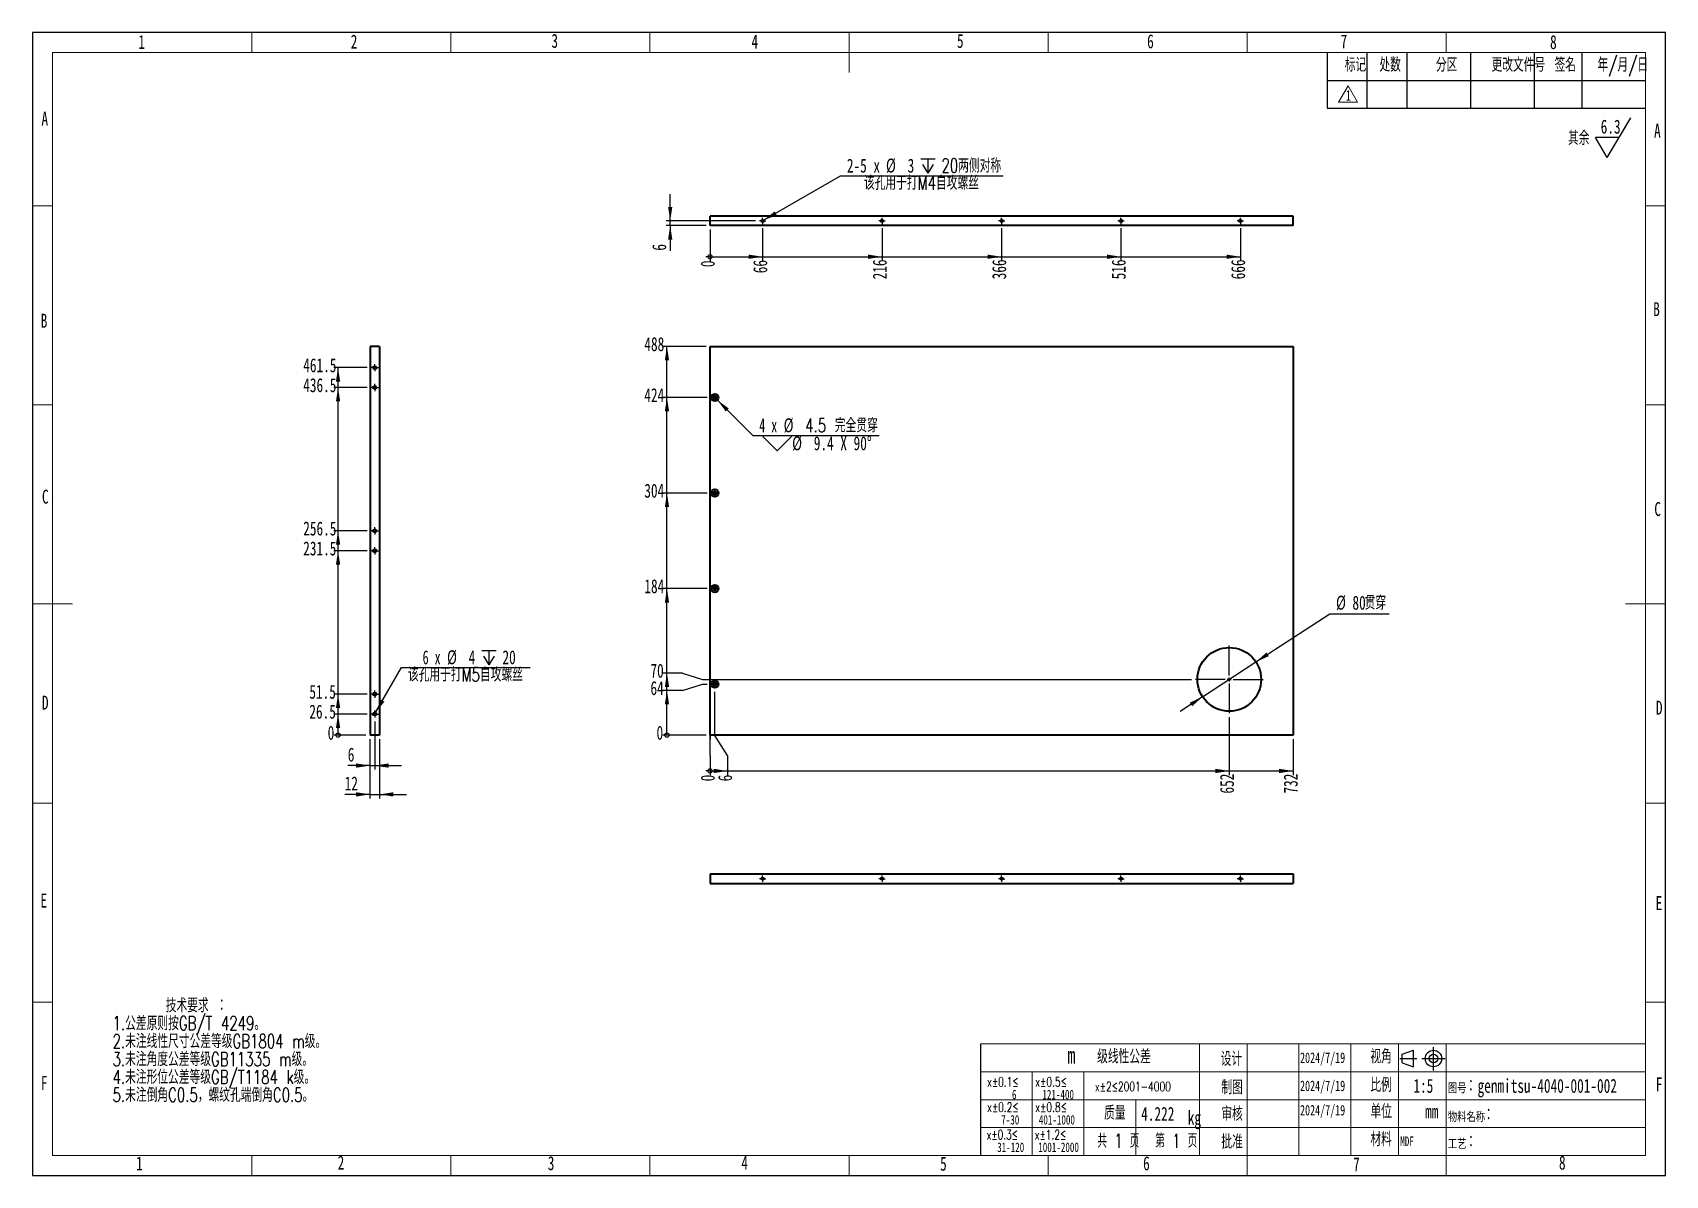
# Model space of a CAD drawing. Header units: millimetres. Extents: x 5 to 415, y 5 to 292.
import ezdxf

# ---------------------------------------------------------------- set-up
doc = ezdxf.new("R2010")
doc.units = ezdxf.units.MM
doc.layers.add('图框', color=7, linetype='Continuous')
doc.layers.add('细实线层', color=7, linetype='Continuous')
doc.styles.add('SLDTEXTSTYLE0', font='TXT', dxfattribs={"width": 0.7, "bigfont": 'bigfont'})
doc.styles.add('SLDTEXTSTYLE1', font='TXT', dxfattribs={"width": 0.7})
doc.styles.add('SLDTEXTSTYLE2', font='TXT', dxfattribs={"width": 0.62, "bigfont": 'bigfont'})
doc.styles.add('SLDTEXTSTYLE3', font='TXT', dxfattribs={"width": 0.633333})
doc.dimstyles.new('SLDDIMSTYLE0', dxfattribs={"dimtxt": 3.5, "dimasz": 0.358974, "dimexe": 0, "dimexo": 0.0625, "dimgap": 0.875, "dimtad": 0, "dimtih": 1, "dimtoh": 1, "dimdec": 0, "dimlfac": 5, "dimrnd": 1e-09, "dimdsep": 46, "dimtxsty": 'SLDTEXTSTYLE1', "dimblk1": 'ORIGIN', "dimblk2": 'ORIGIN', "dimsah": 1, "dimcen": 0.09, "dimadec": 0, "dimazin": 2, "dimtfac": 1, "dimtdec": 0, "dimtofl": 0, "dimtmove": 0, "dimatfit": 3, "dimldrblk": 'ORIGIN', "dimfxl": 0, "dimfrac": 2, "dimtolj": 1, "dimtzin": 12, "dimarcsym": 0})
doc.dimstyles.new('SLDDIMSTYLE1', dxfattribs={"dimtxt": 3.5, "dimasz": 3.5, "dimexe": 0, "dimexo": 0.0625, "dimgap": 0.875, "dimtad": 0, "dimtih": 1, "dimtoh": 1, "dimlfac": 5, "dimrnd": 1e-09, "dimzin": 12, "dimdsep": 46, "dimtxsty": 'SLDTEXTSTYLE1', "dimsah": 1, "dimcen": 0.09, "dimadec": 0, "dimazin": 3, "dimtfac": 1, "dimtofl": 0, "dimtmove": 0, "dimatfit": 3, "dimfxl": 0, "dimfrac": 2, "dimtolj": 1, "dimtzin": 12, "dimarcsym": 0})
doc.dimstyles.new('SLDDIMSTYLE2', dxfattribs={"dimtxt": 3.5, "dimasz": 3.5, "dimexe": 0, "dimexo": 0.0625, "dimgap": 0.875, "dimtad": 0, "dimtih": 1, "dimtoh": 1, "dimdec": 1, "dimlfac": 5, "dimrnd": 1e-09, "dimzin": 12, "dimdsep": 46, "dimtxsty": 'SLDTEXTSTYLE1', "dimblk1": 'NONE', "dimsah": 1, "dimcen": 0, "dimadec": 0, "dimazin": 3, "dimtfac": 1, "dimtmove": 0, "dimatfit": 3, "dimldrblk": 'NONE', "dimfxl": 0, "dimfrac": 2, "dimtolj": 1, "dimtzin": 12, "dimarcsym": 0})
doc.dimstyles.new('SLDDIMSTYLE3', dxfattribs={"dimtxt": 3.5, "dimasz": 3.5, "dimexe": 0, "dimexo": 0.0625, "dimgap": 0.875, "dimtad": 0, "dimtih": 1, "dimtoh": 1, "dimlfac": 5, "dimrnd": 1e-09, "dimzin": 12, "dimdsep": 46, "dimtxsty": 'SLDTEXTSTYLE1', "dimsah": 1, "dimcen": 0, "dimadec": 0, "dimazin": 3, "dimtfac": 1, "dimtmove": 0, "dimatfit": 3, "dimfxl": 0, "dimfrac": 2, "dimtolj": 1, "dimtzin": 12, "dimarcsym": 0})
doc.dimstyles.new('SLDDIMSTYLE4', dxfattribs={"dimtxt": 3.5, "dimasz": 3.5, "dimexe": 0, "dimexo": 0.0625, "dimgap": 0.875, "dimtad": 2, "dimlfac": 5, "dimrnd": 1e-09, "dimzin": 12, "dimdsep": 46, "dimtxsty": 'SLDTEXTSTYLE1', "dimsah": 1, "dimcen": 0.09, "dimadec": 0, "dimazin": 3, "dimtfac": 1, "dimtmove": 0, "dimatfit": 0, "dimfxl": 0, "dimfrac": 2, "dimtolj": 1, "dimtzin": 12, "dimarcsym": 0})
doc.dimstyles.new('SLDDIMSTYLE5', dxfattribs={"dimtxt": 3.5, "dimasz": 3.5, "dimexe": 0, "dimexo": 0.0625, "dimgap": 0.875, "dimtad": 0, "dimtih": 1, "dimtoh": 1, "dimdec": 6, "dimlfac": 5, "dimrnd": 1e-09, "dimzin": 12, "dimdsep": 46, "dimtxsty": 'SLDTEXTSTYLE1', "dimblk1": 'NONE', "dimsah": 1, "dimcen": 0, "dimadec": 0, "dimazin": 3, "dimtfac": 1, "dimtmove": 0, "dimatfit": 3, "dimldrblk": 'NONE', "dimfxl": 0, "dimfrac": 2, "dimtolj": 1, "dimtzin": 12, "dimarcsym": 0})

# ---------------------------------------------------------------- blocks, each defined once
blk = doc.blocks.new('块3')
at = {"color": 7, "linetype": 'Continuous', "lineweight": 18}
for p, q in [((212.27, 191.34), (209.89, 187.21)), ((214.65, 187.21), (212.27, 191.34)), ((209.89, 187.21), (214.65, 187.21))]:
    blk.add_line(p, q, dxfattribs=at)
blk = doc.blocks.new('SW_SFSYMBOL_0')
at = {"layer": '图框', "color": 0}
for p, q in [((1.65, -5), (7.55, 5)), ((1.65, -5), (-1.3, 0)), ((4.6, 0), (-1.3, 0))]:
    blk.add_line(p, q, dxfattribs=at)
at = {"layer": '图框', "color": 0, "insert": (0, 4.51), "char_height": 3.5, "attachment_point": 1, "style": 'SLDTEXTSTYLE1'}
blk.add_mtext('6.3', dxfattribs=at)
blk = doc.blocks.new('_Origin')
at = {"color": 0, "linetype": 'ByBlock', "lineweight": -2}
blk.add_line((0, 0), (-1, 0), dxfattribs=at)
blk.add_circle((0, 0), 0.5, dxfattribs=at)
blk = doc.blocks.new('_D')
at = {"layer": '图框'}
for p, q in [((175.1, 110.49), (175.1, 115.49)), ((175.1, 115.49), (175.1, 114.57)), ((175.1, 110.49), (175.1, 105.49))]:
    blk.add_line(p, q, dxfattribs=at)
at = {"layer": '图框', "xscale": 1.076923076923077, "yscale": 1.076923076923077}
blk.add_blockref('_Origin', (175.1, 106.57), dxfattribs=at)
at = {"layer": '图框', "insert": (172.76, 103.96), "char_height": 3.5, "attachment_point": 1, "rotation": 90, "style": 'SLDTEXTSTYLE1'}
blk.add_mtext('0', dxfattribs=at)
blk = doc.blocks.new('_D_1')
at = {"layer": '图框'}
for p, q in [((176.3, 115.49), (176.3, 126.42)), ((179.48, 110.49), (176.3, 115.49)), ((179.48, 110.49), (179.48, 105.49)), ((175.1, 106.57), (179.48, 106.57))]:
    blk.add_line(p, q, dxfattribs=at)
blk.add_solid([(179.48, 106.57), (175.98, 107.11), (175.98, 106.03)], dxfattribs=at)
at = {"layer": '图框', "insert": (177.13, 103.96), "char_height": 3.5, "attachment_point": 1, "rotation": 90, "style": 'SLDTEXTSTYLE1'}
blk.add_mtext('6', dxfattribs=at)
blk = doc.blocks.new('_D_2')
at = {"layer": '图框'}
for p, q in [((305.5, 120.07), (305.5, 105.49)), ((179.48, 106.57), (305.5, 106.57))]:
    blk.add_line(p, q, dxfattribs=at)
blk.add_solid([(305.5, 106.57), (302, 107.11), (302, 106.03)], dxfattribs=at)
at = {"layer": '图框', "insert": (303.16, 100.89), "char_height": 3.5, "attachment_point": 1, "rotation": 90, "style": 'SLDTEXTSTYLE1'}
blk.add_mtext('652', dxfattribs=at)
blk = doc.blocks.new('_D_3')
at = {"layer": '图框'}
for p, q in [((321.5, 114.57), (321.5, 105.49)), ((305.5, 106.57), (321.5, 106.57))]:
    blk.add_line(p, q, dxfattribs=at)
blk.add_solid([(321.5, 106.57), (318, 107.11), (318, 106.03)], dxfattribs=at)
at = {"layer": '图框', "insert": (319.16, 100.89), "char_height": 3.5, "attachment_point": 1, "rotation": 90, "style": 'SLDTEXTSTYLE1'}
blk.add_mtext('732', dxfattribs=at)
blk = doc.blocks.new('_D_4')
at = {"layer": '图框'}
blk.add_line((174.1, 115.57), (163.21, 115.57), dxfattribs=at)
at = {"layer": '图框', "xscale": 1.076923076923077, "yscale": 1.076923076923077}
blk.add_blockref('_Origin', (164.29, 115.57), dxfattribs=at)
at = {"layer": '图框', "insert": (161.67, 117.91), "char_height": 3.5, "attachment_point": 1, "style": 'SLDTEXTSTYLE1'}
blk.add_mtext('0', dxfattribs=at)
blk = doc.blocks.new('_D_5')
at = {"layer": '图框'}
for p, q in [((168.21, 126.78), (173.21, 128.37)), ((173.21, 128.37), (174.35, 128.37)), ((168.21, 126.78), (163.21, 126.78)), ((164.29, 115.57), (164.29, 126.78))]:
    blk.add_line(p, q, dxfattribs=at)
blk.add_solid([(164.29, 126.78), (163.75, 123.28), (164.82, 123.28)], dxfattribs=at)
at = {"layer": '图框', "insert": (160.14, 129.13), "char_height": 3.5, "attachment_point": 1, "style": 'SLDTEXTSTYLE1'}
blk.add_mtext('64', dxfattribs=at)
blk = doc.blocks.new('_D_6')
at = {"layer": '图框'}
for p, q in [((168.21, 131.16), (163.21, 131.16)), ((164.29, 126.78), (164.29, 131.16)), ((168.21, 131.16), (173.21, 129.57)), ((173.21, 129.57), (296, 129.57))]:
    blk.add_line(p, q, dxfattribs=at)
blk.add_solid([(164.29, 131.16), (163.75, 127.66), (164.82, 127.66)], dxfattribs=at)
at = {"layer": '图框', "insert": (160.14, 133.5), "char_height": 3.5, "attachment_point": 1, "style": 'SLDTEXTSTYLE1'}
blk.add_mtext('70', dxfattribs=at)
blk = doc.blocks.new('_D_7')
at = {"layer": '图框'}
for p, q in [((174.35, 152.37), (163.21, 152.37)), ((164.29, 131.16), (164.29, 152.37))]:
    blk.add_line(p, q, dxfattribs=at)
blk.add_solid([(164.29, 152.37), (163.75, 148.87), (164.82, 148.87)], dxfattribs=at)
at = {"layer": '图框', "insert": (158.61, 154.71), "char_height": 3.5, "attachment_point": 1, "style": 'SLDTEXTSTYLE1'}
blk.add_mtext('184', dxfattribs=at)
blk = doc.blocks.new('_D_8')
at = {"layer": '图框'}
for p, q in [((174.35, 176.37), (163.21, 176.37)), ((164.29, 152.37), (164.29, 176.37))]:
    blk.add_line(p, q, dxfattribs=at)
blk.add_solid([(164.29, 176.37), (163.75, 172.87), (164.82, 172.87)], dxfattribs=at)
at = {"layer": '图框', "insert": (158.6, 178.71), "char_height": 3.5, "attachment_point": 1, "style": 'SLDTEXTSTYLE1'}
blk.add_mtext('304', dxfattribs=at)
blk = doc.blocks.new('_D_9')
at = {"layer": '图框'}
for p, q in [((174.35, 200.37), (163.21, 200.37)), ((164.29, 176.37), (164.29, 200.37))]:
    blk.add_line(p, q, dxfattribs=at)
blk.add_solid([(164.29, 200.37), (163.75, 196.87), (164.82, 196.87)], dxfattribs=at)
at = {"layer": '图框', "insert": (158.6, 202.71), "char_height": 3.5, "attachment_point": 1, "style": 'SLDTEXTSTYLE1'}
blk.add_mtext('424', dxfattribs=at)
blk = doc.blocks.new('_D_10')
at = {"layer": '图框'}
for p, q in [((174.1, 213.17), (163.21, 213.17)), ((164.29, 200.37), (164.29, 213.17))]:
    blk.add_line(p, q, dxfattribs=at)
blk.add_solid([(164.29, 213.17), (163.75, 209.67), (164.82, 209.67)], dxfattribs=at)
at = {"layer": '图框', "insert": (158.61, 215.51), "char_height": 3.5, "attachment_point": 1, "style": 'SLDTEXTSTYLE1'}
blk.add_mtext('488', dxfattribs=at)
blk = doc.blocks.new('SW_SYMBOL_HOLE_SINK')
at = {"layer": '图框', "color": 0}
for p, q in [((0, 875), (800, 75)), ((800, 75), (1600, 875))]:
    blk.add_line(p, q, dxfattribs=at)
blk = doc.blocks.new('_D_11')
at = {"layer": '图框'}
for p, q in [((175.64, 201.03), (176.97, 199.7)), ((176.97, 199.7), (185.87, 190.8)), ((185.87, 190.8), (217.61, 190.8))]:
    blk.add_line(p, q, dxfattribs=at)
blk.add_solid([(176.97, 199.7), (179.06, 196.85), (179.82, 197.61)], dxfattribs=at)
at = {"layer": '图框', "xscale": 0.004511737089201878, "yscale": 0.004511737089201878, "zscale": 0.004511737089201878}
blk.add_blockref('SW_SYMBOL_HOLE_SINK', (188.37, 186.62), dxfattribs=at)
at = {"layer": '图框', "char_height": 3.5, "attachment_point": 1}
for s, insert, style in [('4 x', (187.46, 195.12), 'SLDTEXTSTYLE3'), ('%%c', (193.59, 195.14), 'SLDTEXTSTYLE1'), ('4.5 完全贯穿', (199.01, 195.12), 'SLDTEXTSTYLE0'), ('%%c', (195.73, 190.62), 'SLDTEXTSTYLE1'), ('9.4 X 90°', (201.16, 190.61), 'SLDTEXTSTYLE1')]:
    blk.add_mtext(s, dxfattribs=dict(at, insert=insert, style=style))
blk = doc.blocks.new('_None')
blk = doc.blocks.new('_D_12')
at = {"layer": '图框'}
for p, q in [((312.2, 133.95), (330.72, 146.06)), ((330.72, 146.06), (345.61, 146.06)), ((298.81, 125.19), (312.2, 133.95)), ((298.81, 125.19), (293.17, 121.51))]:
    blk.add_line(p, q, dxfattribs=at)
for points in [[(312.2, 133.95), (315.42, 135.41), (314.83, 136.31)], [(298.81, 125.19), (295.58, 123.72), (296.17, 122.82)]]:
    blk.add_solid(points, dxfattribs=at)
at = {"layer": '图框', "char_height": 3.5, "attachment_point": 1}
for s, insert, style in [('%%c', (332.31, 150.59), 'SLDTEXTSTYLE1'), ('80', (336.43, 150.57), 'SLDTEXTSTYLE1'), ('贯穿', (339.49, 150.57), 'SLDTEXTSTYLE0')]:
    blk.add_mtext(s, dxfattribs=dict(at, insert=insert, style=style))
blk = doc.blocks.new('SW_CENTERMARKSYMBOL_0')
at = {"layer": '图框', "color": 0}
for p, q in [((-0.5, 0), (-0.95, 0)), ((0, 0), (-0.5, 0)), ((0, 0.5), (0, 0.95)), ((0, 0), (0, 0.5)), ((0, 0), (0, -0.5)), ((0, 0), (0.5, 0)), ((0.5, 0), (0.95, 0)), ((0, -0.5), (0, -0.95))]:
    blk.add_line(p, q, dxfattribs=at)
blk = doc.blocks.new('SW_CENTERMARKSYMBOL_1')
at = {"layer": '图框', "color": 0}
for p, q in [((-0.5, 0), (-0.95, 0)), ((0, 0), (-0.5, 0)), ((0, 0.5), (0, 0.95)), ((0, 0), (0, 0.5)), ((0, 0), (0, -0.5)), ((0, 0), (0.5, 0)), ((0.5, 0), (0.95, 0)), ((0, -0.5), (0, -0.95))]:
    blk.add_line(p, q, dxfattribs=at)
blk = doc.blocks.new('SW_CENTERMARKSYMBOL_2')
at = {"layer": '图框', "color": 0}
for p, q in [((-0.5, 0), (-0.95, 0)), ((0, 0), (-0.5, 0)), ((0, 0.5), (0, 0.95)), ((0, 0), (0, 0.5)), ((0, 0), (0, -0.5)), ((0, 0), (0.5, 0)), ((0.5, 0), (0.95, 0)), ((0, -0.5), (0, -0.95))]:
    blk.add_line(p, q, dxfattribs=at)
blk = doc.blocks.new('SW_CENTERMARKSYMBOL_3')
at = {"layer": '图框', "color": 0}
for p, q in [((-0.5, 0), (-0.95, 0)), ((0, 0), (-0.5, 0)), ((0, 0.5), (0, 0.95)), ((0, 0), (0, 0.5)), ((0, 0), (0, -0.5)), ((0, 0), (0.5, 0)), ((0.5, 0), (0.95, 0)), ((0, -0.5), (0, -0.95))]:
    blk.add_line(p, q, dxfattribs=at)
blk = doc.blocks.new('SW_CENTERMARKSYMBOL_4')
at = {"layer": '图框', "color": 0}
for p, q in [((0, 1), (0, 8.5)), ((-1, 0), (-8.5, 0)), ((0, 0), (-0.5, 0)), ((0, 0), (0, 0.5)), ((0, 0), (0, -0.5)), ((0, 0), (0.5, 0)), ((1, 0), (8.5, 0)), ((0, -1), (0, -8.5))]:
    blk.add_line(p, q, dxfattribs=at)
blk = doc.blocks.new('_D_13')
at = {"layer": '图框'}
blk.add_line((88.71, 115.57), (80.62, 115.57), dxfattribs=at)
at = {"layer": '图框', "xscale": 1.076923076923077, "yscale": 1.076923076923077}
blk.add_blockref('_Origin', (81.69, 115.57), dxfattribs=at)
at = {"layer": '图框', "insert": (79.08, 117.91), "char_height": 3.5, "attachment_point": 1, "style": 'SLDTEXTSTYLE1'}
blk.add_mtext('0', dxfattribs=at)
blk = doc.blocks.new('_D_14')
at = {"layer": '图框'}
for p, q in [((89.01, 120.87), (80.62, 120.87)), ((81.69, 115.57), (81.69, 120.87))]:
    blk.add_line(p, q, dxfattribs=at)
blk.add_solid([(81.69, 120.87), (81.16, 117.37), (82.23, 117.37)], dxfattribs=at)
at = {"layer": '图框', "insert": (74.48, 123.21), "char_height": 3.5, "attachment_point": 1, "style": 'SLDTEXTSTYLE1'}
blk.add_mtext('26.5', dxfattribs=at)
blk = doc.blocks.new('_D_15')
at = {"layer": '图框'}
for p, q in [((89.01, 125.87), (80.62, 125.87)), ((81.69, 120.87), (81.69, 125.87))]:
    blk.add_line(p, q, dxfattribs=at)
blk.add_solid([(81.69, 125.87), (81.16, 122.37), (82.23, 122.37)], dxfattribs=at)
at = {"layer": '图框', "insert": (74.48, 128.21), "char_height": 3.5, "attachment_point": 1, "style": 'SLDTEXTSTYLE1'}
blk.add_mtext('51.5', dxfattribs=at)
blk = doc.blocks.new('_D_16')
at = {"layer": '图框'}
for p, q in [((89.01, 161.87), (80.62, 161.87)), ((81.69, 125.87), (81.69, 161.87))]:
    blk.add_line(p, q, dxfattribs=at)
blk.add_solid([(81.69, 161.87), (81.16, 158.37), (82.23, 158.37)], dxfattribs=at)
at = {"layer": '图框', "insert": (72.94, 164.21), "char_height": 3.5, "attachment_point": 1, "style": 'SLDTEXTSTYLE1'}
blk.add_mtext('231.5', dxfattribs=at)
blk = doc.blocks.new('_D_17')
at = {"layer": '图框'}
for p, q in [((89.01, 166.87), (80.62, 166.87)), ((81.69, 161.87), (81.69, 166.87))]:
    blk.add_line(p, q, dxfattribs=at)
blk.add_solid([(81.69, 166.87), (81.16, 163.37), (82.23, 163.37)], dxfattribs=at)
at = {"layer": '图框', "insert": (72.95, 169.21), "char_height": 3.5, "attachment_point": 1, "style": 'SLDTEXTSTYLE1'}
blk.add_mtext('256.5', dxfattribs=at)
blk = doc.blocks.new('_D_18')
at = {"layer": '图框'}
for p, q in [((89.01, 202.87), (80.62, 202.87)), ((81.69, 166.87), (81.69, 202.87))]:
    blk.add_line(p, q, dxfattribs=at)
blk.add_solid([(81.69, 202.87), (81.16, 199.37), (82.23, 199.37)], dxfattribs=at)
at = {"layer": '图框', "insert": (72.95, 205.21), "char_height": 3.5, "attachment_point": 1, "style": 'SLDTEXTSTYLE1'}
blk.add_mtext('436.5', dxfattribs=at)
blk = doc.blocks.new('_D_19')
at = {"layer": '图框'}
for p, q in [((89.01, 207.87), (80.62, 207.87)), ((81.69, 202.87), (81.69, 207.87))]:
    blk.add_line(p, q, dxfattribs=at)
blk.add_solid([(81.69, 207.87), (81.16, 204.37), (82.23, 204.37)], dxfattribs=at)
at = {"layer": '图框', "insert": (72.95, 210.21), "char_height": 3.5, "attachment_point": 1, "style": 'SLDTEXTSTYLE1'}
blk.add_mtext('461.5', dxfattribs=at)
blk = doc.blocks.new('_D_20')
at = {"layer": '图框'}
for p, q in [((90.91, 118.97), (90.91, 106.92)), ((89.71, 114.57), (89.71, 106.92)), ((89.71, 107.92), (84.13, 107.92)), ((89.71, 107.92), (90.91, 107.92)), ((90.91, 107.92), (97.65, 107.92))]:
    blk.add_line(p, q, dxfattribs=at)
for points in [[(89.71, 107.92), (86.21, 108.46), (86.21, 107.38)], [(90.91, 107.92), (94.41, 107.38), (94.41, 108.46)]]:
    blk.add_solid(points, dxfattribs=at)
at = {"layer": '图框', "insert": (84.13, 112.43), "char_height": 3.5, "attachment_point": 1, "style": 'SLDTEXTSTYLE1'}
blk.add_mtext('6', dxfattribs=at)
blk = doc.blocks.new('_D_21')
at = {"layer": '图框'}
for p, q in [((89.71, 114.57), (89.71, 99.68)), ((92.11, 114.57), (92.11, 99.68)), ((89.71, 100.68), (83.36, 100.68)), ((89.71, 100.68), (92.11, 100.68)), ((92.11, 100.68), (98.85, 100.68))]:
    blk.add_line(p, q, dxfattribs=at)
for points in [[(89.71, 100.68), (86.21, 101.22), (86.21, 100.14)], [(92.11, 100.68), (95.61, 100.14), (95.61, 101.22)]]:
    blk.add_solid(points, dxfattribs=at)
at = {"layer": '图框', "insert": (83.36, 105.19), "char_height": 3.5, "attachment_point": 1, "style": 'SLDTEXTSTYLE1'}
blk.add_mtext('12', dxfattribs=at)
blk = doc.blocks.new('SW_SYMBOL_HOLE_DEPTH')
at = {"layer": '图框', "color": 0}
for p, q in [((0, 875), (800, 875)), ((100, 555), (400, 75)), ((400, 875), (400, 75)), ((700, 555), (400, 75))]:
    blk.add_line(p, q, dxfattribs=at)
blk = doc.blocks.new('_D_22')
at = {"layer": '图框'}
for p, q in [((91.12, 121.21), (97.65, 132.53)), ((97.65, 132.53), (129.96, 132.53)), ((90.71, 120.52), (91.12, 121.21))]:
    blk.add_line(p, q, dxfattribs=at)
blk.add_solid([(91.12, 121.21), (93.33, 123.98), (92.4, 124.51)], dxfattribs=at)
at = {"layer": '图框', "xscale": 0.004511737089201878, "yscale": 0.004511737089201878, "zscale": 0.004511737089201878}
blk.add_blockref('SW_SYMBOL_HOLE_DEPTH', (117.77, 132.87), dxfattribs=at)
at = {"layer": '图框', "char_height": 3.5, "attachment_point": 1}
for s, insert, style in [('6 x', (102.93, 136.86), 'SLDTEXTSTYLE3'), ('%%c', (109.06, 136.87), 'SLDTEXTSTYLE1'), ('4', (114.49, 136.86), 'SLDTEXTSTYLE1'), ('20', (122.98, 136.86), 'SLDTEXTSTYLE1'), ('该孔用于打M5自攻螺丝', (99.24, 132.53), 'SLDTEXTSTYLE0')]:
    blk.add_mtext(s, dxfattribs=dict(at, insert=insert, style=style))
blk = doc.blocks.new('SW_CENTERMARKSYMBOL_5')
at = {"layer": '图框', "color": 0}
for p, q in [((-0.5, 0), (-0.9, 0)), ((0, 0), (-0.5, 0)), ((0, 0.5), (0, 0.9)), ((0, 0), (0, 0.5)), ((0, 0), (0, -0.5)), ((0, 0), (0.5, 0)), ((0.5, 0), (0.9, 0)), ((0, -0.5), (0, -0.9))]:
    blk.add_line(p, q, dxfattribs=at)
blk = doc.blocks.new('SW_CENTERMARKSYMBOL_6')
at = {"layer": '图框', "color": 0}
for p, q in [((-0.5, 0), (-0.9, 0)), ((0, 0), (-0.5, 0)), ((0, 0.5), (0, 0.9)), ((0, 0), (0, 0.5)), ((0, 0), (0, -0.5)), ((0, 0), (0.5, 0)), ((0.5, 0), (0.9, 0)), ((0, -0.5), (0, -0.9))]:
    blk.add_line(p, q, dxfattribs=at)
blk = doc.blocks.new('SW_CENTERMARKSYMBOL_7')
at = {"layer": '图框', "color": 0}
for p, q in [((-0.5, 0), (-0.9, 0)), ((0, 0), (-0.5, 0)), ((0, 0.5), (0, 0.9)), ((0, 0), (0, 0.5)), ((0, 0), (0, -0.5)), ((0, 0), (0.5, 0)), ((0.5, 0), (0.9, 0)), ((0, -0.5), (0, -0.9))]:
    blk.add_line(p, q, dxfattribs=at)
blk = doc.blocks.new('SW_CENTERMARKSYMBOL_8')
at = {"layer": '图框', "color": 0}
for p, q in [((-0.5, 0), (-0.9, 0)), ((0, 0), (-0.5, 0)), ((0, 0.5), (0, 0.9)), ((0, 0), (0, 0.5)), ((0, 0), (0, -0.5)), ((0, 0), (0.5, 0)), ((0.5, 0), (0.9, 0)), ((0, -0.5), (0, -0.9))]:
    blk.add_line(p, q, dxfattribs=at)
blk = doc.blocks.new('SW_CENTERMARKSYMBOL_9')
at = {"layer": '图框', "color": 0}
for p, q in [((-0.5, 0), (-0.9, 0)), ((0, 0), (-0.5, 0)), ((0, 0.5), (0, 0.9)), ((0, 0), (0, 0.5)), ((0, 0), (0, -0.5)), ((0, 0), (0.5, 0)), ((0.5, 0), (0.9, 0)), ((0, -0.5), (0, -0.9))]:
    blk.add_line(p, q, dxfattribs=at)
blk = doc.blocks.new('SW_CENTERMARKSYMBOL_10')
at = {"layer": '图框', "color": 0}
for p, q in [((-0.5, 0), (-0.9, 0)), ((0, 0), (-0.5, 0)), ((0, 0.5), (0, 0.9)), ((0, 0), (0, 0.5)), ((0, 0), (0, -0.5)), ((0, 0), (0.5, 0)), ((0.5, 0), (0.9, 0)), ((0, -0.5), (0, -0.9))]:
    blk.add_line(p, q, dxfattribs=at)
blk = doc.blocks.new('_D_23')
at = {"layer": '图框'}
blk.add_line((175.1, 242.53), (175.1, 234.64), dxfattribs=at)
at = {"layer": '图框', "xscale": 1.076923076923077, "yscale": 1.076923076923077}
blk.add_blockref('_Origin', (175.1, 235.71), dxfattribs=at)
at = {"layer": '图框', "insert": (172.76, 233.1), "char_height": 3.5, "attachment_point": 1, "rotation": 90, "style": 'SLDTEXTSTYLE1'}
blk.add_mtext('0', dxfattribs=at)
blk = doc.blocks.new('_D_24')
at = {"layer": '图框'}
for p, q in [((188.3, 242.93), (188.3, 234.64)), ((175.1, 235.71), (188.3, 235.71))]:
    blk.add_line(p, q, dxfattribs=at)
blk.add_solid([(188.3, 235.71), (184.8, 236.25), (184.8, 235.18)], dxfattribs=at)
at = {"layer": '图框', "insert": (185.96, 231.57), "char_height": 3.5, "attachment_point": 1, "rotation": 90, "style": 'SLDTEXTSTYLE1'}
blk.add_mtext('66', dxfattribs=at)
blk = doc.blocks.new('_D_25')
at = {"layer": '图框'}
for p, q in [((218.3, 242.93), (218.3, 234.64)), ((188.3, 235.71), (218.3, 235.71))]:
    blk.add_line(p, q, dxfattribs=at)
blk.add_solid([(218.3, 235.71), (214.8, 236.25), (214.8, 235.18)], dxfattribs=at)
at = {"layer": '图框', "insert": (215.96, 230.03), "char_height": 3.5, "attachment_point": 1, "rotation": 90, "style": 'SLDTEXTSTYLE1'}
blk.add_mtext('216', dxfattribs=at)
blk = doc.blocks.new('_D_26')
at = {"layer": '图框'}
for p, q in [((248.3, 242.93), (248.3, 234.64)), ((218.3, 235.71), (248.3, 235.71))]:
    blk.add_line(p, q, dxfattribs=at)
blk.add_solid([(248.3, 235.71), (244.8, 236.25), (244.8, 235.18)], dxfattribs=at)
at = {"layer": '图框', "insert": (245.96, 230.04), "char_height": 3.5, "attachment_point": 1, "rotation": 90, "style": 'SLDTEXTSTYLE1'}
blk.add_mtext('366', dxfattribs=at)
blk = doc.blocks.new('_D_27')
at = {"layer": '图框'}
for p, q in [((278.3, 242.93), (278.3, 234.64)), ((248.3, 235.71), (278.3, 235.71))]:
    blk.add_line(p, q, dxfattribs=at)
blk.add_solid([(278.3, 235.71), (274.8, 236.25), (274.8, 235.18)], dxfattribs=at)
at = {"layer": '图框', "insert": (275.96, 230.03), "char_height": 3.5, "attachment_point": 1, "rotation": 90, "style": 'SLDTEXTSTYLE1'}
blk.add_mtext('516', dxfattribs=at)
blk = doc.blocks.new('_D_28')
at = {"layer": '图框'}
for p, q in [((308.3, 242.93), (308.3, 234.64)), ((278.3, 235.71), (308.3, 235.71))]:
    blk.add_line(p, q, dxfattribs=at)
blk.add_solid([(308.3, 235.71), (304.8, 236.25), (304.8, 235.18)], dxfattribs=at)
at = {"layer": '图框', "insert": (305.96, 230.04), "char_height": 3.5, "attachment_point": 1, "rotation": 90, "style": 'SLDTEXTSTYLE1'}
blk.add_mtext('666', dxfattribs=at)
blk = doc.blocks.new('_D_29')
at = {"layer": '图框'}
for p, q in [((188.56, 244.88), (207.88, 256.02)), ((207.88, 256.02), (248.75, 256.02)), ((188.04, 244.58), (188.56, 244.88))]:
    blk.add_line(p, q, dxfattribs=at)
blk.add_solid([(188.56, 244.88), (191.86, 246.16), (191.33, 247.09)], dxfattribs=at)
at = {"layer": '图框', "xscale": 0.004511737089201878, "yscale": 0.004511737089201878, "zscale": 0.004511737089201878}
blk.add_blockref('SW_SYMBOL_HOLE_DEPTH', (228.01, 256.36), dxfattribs=at)
at = {"layer": '图框', "char_height": 3.5, "attachment_point": 1}
for s, insert, style in [('2-5 x', (209.47, 260.35), 'SLDTEXTSTYLE1'), ('%%c', (219.29, 260.37), 'SLDTEXTSTYLE1'), ('3', (224.72, 260.35), 'SLDTEXTSTYLE1'), ('20两侧对称', (233.22, 260.35), 'SLDTEXTSTYLE0'), ('该孔用于打M4自攻螺丝', (213.75, 256.02), 'SLDTEXTSTYLE0')]:
    blk.add_mtext(s, dxfattribs=dict(at, insert=insert, style=style))
blk = doc.blocks.new('_D_30')
at = {"layer": '图框'}
for p, q in [((165.1, 244.73), (165.1, 251.46)), ((186.5, 244.73), (164.1, 244.73)), ((174.1, 243.53), (164.1, 243.53)), ((165.1, 243.53), (165.1, 244.73)), ((165.1, 243.53), (165.1, 237.24))]:
    blk.add_line(p, q, dxfattribs=at)
for points in [[(165.1, 244.73), (165.64, 248.23), (164.57, 248.23)], [(165.1, 243.53), (164.57, 240.03), (165.64, 240.03)]]:
    blk.add_solid(points, dxfattribs=at)
at = {"layer": '图框', "insert": (160.59, 237.24), "char_height": 3.5, "attachment_point": 1, "rotation": 90, "style": 'SLDTEXTSTYLE1'}
blk.add_mtext('6', dxfattribs=at)
blk = doc.blocks.new('SW_CENTERMARKSYMBOL_11')
at = {"layer": '图框', "color": 0}
for p, q in [((-0.5, 0), (-0.8, 0)), ((0, 0), (-0.5, 0)), ((0, 0.5), (0, 0.8)), ((0, 0), (0, 0.5)), ((0, 0), (0, -0.5)), ((0, 0), (0.5, 0)), ((0.5, 0), (0.8, 0)), ((0, -0.5), (0, -0.8))]:
    blk.add_line(p, q, dxfattribs=at)
blk = doc.blocks.new('SW_CENTERMARKSYMBOL_12')
at = {"layer": '图框', "color": 0}
for p, q in [((-0.5, 0), (-0.8, 0)), ((0, 0), (-0.5, 0)), ((0, 0.5), (0, 0.8)), ((0, 0), (0, 0.5)), ((0, 0), (0, -0.5)), ((0, 0), (0.5, 0)), ((0.5, 0), (0.8, 0)), ((0, -0.5), (0, -0.8))]:
    blk.add_line(p, q, dxfattribs=at)
blk = doc.blocks.new('SW_CENTERMARKSYMBOL_13')
at = {"layer": '图框', "color": 0}
for p, q in [((-0.5, 0), (-0.8, 0)), ((0, 0), (-0.5, 0)), ((0, 0.5), (0, 0.8)), ((0, 0), (0, 0.5)), ((0, 0), (0, -0.5)), ((0, 0), (0.5, 0)), ((0.5, 0), (0.8, 0)), ((0, -0.5), (0, -0.8))]:
    blk.add_line(p, q, dxfattribs=at)
blk = doc.blocks.new('SW_CENTERMARKSYMBOL_14')
at = {"layer": '图框', "color": 0}
for p, q in [((-0.5, 0), (-0.8, 0)), ((0, 0), (-0.5, 0)), ((0, 0.5), (0, 0.8)), ((0, 0), (0, 0.5)), ((0, 0), (0, -0.5)), ((0, 0), (0.5, 0)), ((0.5, 0), (0.8, 0)), ((0, -0.5), (0, -0.8))]:
    blk.add_line(p, q, dxfattribs=at)
blk = doc.blocks.new('SW_CENTERMARKSYMBOL_15')
at = {"layer": '图框', "color": 0}
for p, q in [((-0.5, 0), (-0.8, 0)), ((0, 0), (-0.5, 0)), ((0, 0.5), (0, 0.8)), ((0, 0), (0, 0.5)), ((0, 0), (0, -0.5)), ((0, 0), (0.5, 0)), ((0.5, 0), (0.8, 0)), ((0, -0.5), (0, -0.8))]:
    blk.add_line(p, q, dxfattribs=at)
blk = doc.blocks.new('SW_CENTERMARKSYMBOL_16')
at = {"layer": '图框', "color": 0}
for p, q in [((-0.5, 0), (-0.8, 0)), ((0, 0), (-0.5, 0)), ((0, 0.5), (0, 0.8)), ((0, 0), (0, 0.5)), ((0, 0), (0, -0.5)), ((0, 0), (0.5, 0)), ((0.5, 0), (0.8, 0)), ((0, -0.5), (0, -0.8))]:
    blk.add_line(p, q, dxfattribs=at)
blk = doc.blocks.new('SW_CENTERMARKSYMBOL_17')
at = {"layer": '图框', "color": 0}
for p, q in [((-0.5, 0), (-0.8, 0)), ((0, 0), (-0.5, 0)), ((0, 0.5), (0, 0.8)), ((0, 0), (0, 0.5)), ((0, 0), (0, -0.5)), ((0, 0), (0.5, 0)), ((0.5, 0), (0.8, 0)), ((0, -0.5), (0, -0.8))]:
    blk.add_line(p, q, dxfattribs=at)
blk = doc.blocks.new('SW_CENTERMARKSYMBOL_18')
at = {"layer": '图框', "color": 0}
for p, q in [((-0.5, 0), (-0.8, 0)), ((0, 0), (-0.5, 0)), ((0, 0.5), (0, 0.8)), ((0, 0), (0, 0.5)), ((0, 0), (0, -0.5)), ((0, 0), (0.5, 0)), ((0.5, 0), (0.8, 0)), ((0, -0.5), (0, -0.8))]:
    blk.add_line(p, q, dxfattribs=at)
blk = doc.blocks.new('SW_CENTERMARKSYMBOL_19')
at = {"layer": '图框', "color": 0}
for p, q in [((-0.5, 0), (-0.8, 0)), ((0, 0), (-0.5, 0)), ((0, 0.5), (0, 0.8)), ((0, 0), (0, 0.5)), ((0, 0), (0, -0.5)), ((0, 0), (0.5, 0)), ((0.5, 0), (0.8, 0)), ((0, -0.5), (0, -0.8))]:
    blk.add_line(p, q, dxfattribs=at)
blk = doc.blocks.new('SW_CENTERMARKSYMBOL_20')
at = {"layer": '图框', "color": 0}
for p, q in [((-0.5, 0), (-0.8, 0)), ((0, 0), (-0.5, 0)), ((0, 0.5), (0, 0.8)), ((0, 0), (0, 0.5)), ((0, 0), (0, -0.5)), ((0, 0), (0.5, 0)), ((0.5, 0), (0.8, 0)), ((0, -0.5), (0, -0.8))]:
    blk.add_line(p, q, dxfattribs=at)

msp = doc.modelspace()

# ---------------------------------------------------------------- linework, layer by layer
at = {"color": 7, "linetype": 'Continuous', "lineweight": 25}
for p, q in [((415.00342167, 291.99941209), (5, 291.99941209)), ((5, 291.99941209), (5, 5)), ((415.00342167, 5), (415.00342167, 291.99941209)), ((243.00342167, 38), (243.00342167, 10)), ((5, 5), (415.00342167, 5))]:
    msp.add_line(p, q, dxfattribs=at)
at = {"color": 7, "linetype": 'Continuous', "lineweight": 18}
for p, q in [((60.00342167, 291.99941209), (60.00342167, 286.99941209)), ((110.00342167, 286.99941209), (110.00342167, 291.99941209)), ((160.00342167, 286.99941209), (160.00342167, 291.99941209)), ((210.00342167, 291.99941209), (210.00342167, 281.99941209)), ((260.00342167, 286.99941209), (260.00342167, 291.99941209)), ((310.00342167, 286.99941209), (310.00342167, 291.99941209)), ((360.00342167, 291.99941209), (360.00342167, 286.99941209)), ((410.00342167, 286.99941209), (10, 286.99941209)), ((10, 286.99941209), (10, 10)), ((410.00342167, 10), (410.00342167, 286.99941209)), ((10, 248.5), (5, 248.5)), ((410.00342167, 248.5), (415.00342167, 248.5)), ((10, 198.5), (5, 198.5)), ((410.00342167, 198.5), (415.00342167, 198.5)), ((5, 148.5), (15, 148.5)), ((415.00342167, 148.5), (405.00342167, 148.5)), ((10, 98.5), (5, 98.5)), ((415.00342167, 98.5), (410.00342167, 98.5)), ((10, 48.5), (5, 48.5)), ((410.00342167, 48.5), (415.00342167, 48.5)), ((243.00342167, 38), (410.00342167, 38)), ((298.00342167, 38), (298.00342167, 10)), ((310.00342167, 38), (310.00342167, 10)), ((323.00342167, 38), (323.00342167, 10)), ((336.00342167, 38), (336.00342167, 10)), ((348.00342167, 38), (348.00342167, 10)), ((360.00342167, 38), (360.00342167, 10)), ((243.00342167, 31), (410.00342167, 31)), ((256.00342167, 31), (256.00342167, 10)), ((269.00342167, 31), (269.00342167, 10)), ((243.00342167, 24), (410.00342167, 24)), ((282.00342167, 24), (282.00342167, 10)), ((243.00342167, 17), (410.00342167, 17)), ((10, 10), (410.00342167, 10)), ((60.00342167, 10), (60.00342167, 5)), ((110.00342167, 5), (110.00342167, 10)), ((160.00342167, 10), (160.00342167, 5)), ((210.00342167, 5), (210.00342167, 10)), ((260.00342167, 5), (260.00342167, 10)), ((310.00342167, 5), (310.00342167, 10)), ((360.00342167, 10), (360.00342167, 5))]:
    msp.add_line(p, q, dxfattribs=at)
at = {"color": 7, "linetype": 'Continuous', "lineweight": 35}
for p, q in [((175.10357059, 243.52948376), (175.10357059, 245.92948376)), ((321.50357059, 245.92948376), (175.10357059, 245.92948376)), ((321.50357059, 243.52948376), (175.10357059, 243.52948376)), ((321.50357059, 243.52948376), (321.50357059, 245.92948376)), ((92.11495367, 213.16819726), (89.71495367, 213.16819726)), ((89.71495367, 213.16819726), (89.71495367, 115.56819726)), ((92.11495367, 213.16819726), (92.11495367, 115.56819726)), ((175.10357059, 115.56819726), (175.10357059, 213.16819726)), ((175.10357059, 213.16819726), (321.50357059, 213.16819726)), ((321.50357059, 213.16819726), (321.50357059, 115.56819726)), ((92.11495367, 115.56819726), (89.71495367, 115.56819726)), ((321.50357059, 115.56819726), (175.10357059, 115.56819726)), ((175.10357059, 80.71241465), (321.50357059, 80.71241465)), ((175.10357059, 80.71241465), (175.10357059, 78.31241465)), ((175.10357059, 78.31241465), (321.50357059, 78.31241465)), ((321.50357059, 80.71241465), (321.50357059, 78.31241465))]:
    msp.add_line(p, q, dxfattribs=at)
for centre, radius in [((188.30357059, 244.72948376), 0.3), ((218.30357059, 244.72948376), 0.3), ((248.30357059, 244.72948376), 0.3), ((278.30357059, 244.72948376), 0.3), ((308.30357059, 244.72948376), 0.3), ((90.91495367, 207.86819726), 0.4), ((90.91495367, 202.86819726), 0.4), ((176.30357059, 200.36819726), 0.94), ((176.30357059, 200.36819726), 0.45), ((176.30357059, 176.36819726), 0.94), ((176.30357059, 176.36819726), 0.45), ((90.91495367, 166.86819726), 0.4), ((90.91495367, 161.86819726), 0.4), ((176.30357059, 152.36819726), 0.94), ((176.30357059, 152.36819726), 0.45), ((305.50357059, 129.56819726), 8), ((176.30357059, 128.36819726), 0.94), ((176.30357059, 128.36819726), 0.45), ((90.91495367, 125.86819726), 0.4), ((90.91495367, 120.86819726), 0.4), ((188.30357059, 79.51241465), 0.3), ((218.30357059, 79.51241465), 0.3), ((248.30357059, 79.51241465), 0.3), ((278.30357059, 79.51241465), 0.3), ((308.30357059, 79.51241465), 0.3)]:
    msp.add_circle(centre, radius, dxfattribs=at)
at = {"layer": '图框'}
for p, q in [((330.04473684, 286.99941209), (330.04473684, 272.99941209)), ((340.04473684, 286.99941209), (340.04473684, 272.99941209)), ((350.04473684, 286.99941209), (350.04473684, 272.99941209)), ((366.04473684, 286.99941209), (366.04473684, 272.99941209)), ((382.04473684, 286.99941209), (382.04473684, 272.99941209)), ((394.04473684, 286.99941209), (394.04473684, 272.99941209)), ((330.04473684, 279.99941209), (410.04473684, 279.99941209)), ((330.04473684, 272.99941209), (410.04473684, 272.99941209))]:
    msp.add_line(p, q, dxfattribs=at)
at = {"layer": '细实线层'}
for p, q in [((356.77169772, 31.32499955), (356.77169772, 37.19282057)), ((348.31560258, 34.33695571), (352.58809856, 34.33695571)), ((348.90858268, 35.42571133), (351.77050719, 36.39963149)), ((348.90858268, 33.24820009), (348.90858268, 35.42571133)), ((348.90858268, 33.24820009), (351.77050719, 32.27427993)), ((351.77050719, 32.27427993), (351.77050719, 36.39963149)), ((353.83966825, 34.33695571), (359.74068635, 34.33695571))]:
    msp.add_line(p, q, dxfattribs=at)
for radius in [2.06267578, 1.08875562]:
    msp.add_circle((356.77169772, 34.33695571), radius, dxfattribs=at)

# ---------------------------------------------------------------- block references
at = {"layer": '图框'}
for name, p in [('块3', (123.06957041, 87.29847791)), ('SW_SFSYMBOL_0', (398.76430217, 265.64067765)), ('SW_CENTERMARKSYMBOL_15', (188.30357059, 244.72948376)), ('SW_CENTERMARKSYMBOL_14', (218.30357059, 244.72948376)), ('SW_CENTERMARKSYMBOL_13', (248.30357059, 244.72948376)), ('SW_CENTERMARKSYMBOL_12', (278.30357059, 244.72948376)), ('SW_CENTERMARKSYMBOL_11', (308.30357059, 244.72948376)), ('SW_CENTERMARKSYMBOL_10', (90.91495367, 207.86819726)), ('SW_CENTERMARKSYMBOL_9', (90.91495367, 202.86819726)), ('SW_CENTERMARKSYMBOL_0', (176.30357059, 200.36819726)), ('SW_CENTERMARKSYMBOL_1', (176.30357059, 176.36819726)), ('SW_CENTERMARKSYMBOL_8', (90.91495367, 166.86819726)), ('SW_CENTERMARKSYMBOL_7', (90.91495367, 161.86819726)), ('SW_CENTERMARKSYMBOL_2', (176.30357059, 152.36819726)), ('SW_CENTERMARKSYMBOL_4', (305.50357059, 129.56819726)), ('SW_CENTERMARKSYMBOL_3', (176.30357059, 128.36819726)), ('SW_CENTERMARKSYMBOL_6', (90.91495367, 125.86819726)), ('SW_CENTERMARKSYMBOL_5', (90.91495367, 120.86819726)), ('SW_CENTERMARKSYMBOL_16', (188.30357059, 79.51241465)), ('SW_CENTERMARKSYMBOL_17', (218.30357059, 79.51241465)), ('SW_CENTERMARKSYMBOL_18', (248.30357059, 79.51241465)), ('SW_CENTERMARKSYMBOL_19', (278.30357059, 79.51241465)), ('SW_CENTERMARKSYMBOL_20', (308.30357059, 79.51241465))]:
    msp.add_blockref(name, p, dxfattribs=at)

# ---------------------------------------------------------------- texts
at = {"color": 7, "linetype": 'Continuous', "lineweight": 0, "char_height": 3.5, "attachment_point": 2, "style": 'SLDTEXTSTYLE1'}
for s, insert in [('1', (32.37136082, 291.41746558)), ('2', (85.70006126, 291.50641315)), ('3', (136.09898954, 291.69388951)), ('4', (186.34085792, 291.49074513)), ('5', (237.94156828, 291.66527917)), ('6', (285.698143, 291.57337828)), ('7', (334.27938871, 291.54626926)), ('8', (386.88820125, 291.37465137)), ('A', (8.04869745, 272.13887808)), ('A', (413.00243848, 269.14405299)), ('B', (412.78213578, 224.30769267)), ('B', (7.85259297, 221.38866943)), ('C', (8.17062748, 177.20770733)), ('C', (413.06705296, 174.10495768)), ('D', (8.16179489, 125.48153988)), ('D', (413.4656211, 124.20085006)), ('E', (7.79207088, 75.77244699)), ('E', (413.39296684, 75.12590188)), ('F', (7.89440611, 29.95975115)), ('F', (413.44570786, 29.59744518)), ('1', (31.80853635, 9.74894745)), ('2', (82.41856602, 9.94497554)), ('3', (135.18677405, 9.8068326)), ('4', (183.80152191, 9.92375314)), ('5', (233.70872562, 9.67547919)), ('6', (284.68803979, 9.77243439)), ('7', (337.43623671, 9.51553396)), ('8', (389.11769108, 9.94081954))]:
    msp.add_mtext(s, dxfattribs=dict(at, insert=insert))
at = {"layer": '图框'}
for s, insert, char_height, attachment_point, style in [('标记', (337.1727829, 285.68518974), 3.5, 2, 'SLDTEXTSTYLE0'), ('处数', (345.89037048, 285.68518974), 3.5, 2, 'SLDTEXTSTYLE0'), ('分区', (360.07278938, 285.68518974), 3.5, 2, 'SLDTEXTSTYLE0'), ('更改文件号', (378.08331119, 285.68518974), 3.5, 2, 'SLDTEXTSTYLE0'), ('签名', (389.87228365, 285.68518974), 3.5, 2, 'SLDTEXTSTYLE0'), ('年/月/日', (404.31959859, 285.68518974), 3.5, 2, 'SLDTEXTSTYLE0'), ('1', (334.79769242, 277.56989403), 2.64583333, 1, 'SLDTEXTSTYLE1'), ('其余', (390.55690674, 267.28016057), 3.5, 1, 'SLDTEXTSTYLE0'), ('技术要求', (38.42156528, 49.44706203), 3.5, 1, 'SLDTEXTSTYLE0'), ('1.公差原则按GB/T 4249。', (25.07781544, 44.94706223), 3.5, 1, 'SLDTEXTSTYLE0'), ('：', (51.13823274, 49.44706203), 3.5, 1, 'SLDTEXTSTYLE0'), ('2.未注线性尺寸公差等级GB1804 m级。', (25.07781544, 40.44706242), 3.5, 1, 'SLDTEXTSTYLE0'), ('级线性公差', (279.05395738, 36.60094229), 3.5, 2, 'SLDTEXTSTYLE0'), ('视角', (343.63290382, 36.61338734), 3.5, 2, 'SLDTEXTSTYLE0'), ('3.未注角度公差等级GB11335 m级。', (25.07781544, 35.94706261), 3.5, 1, 'SLDTEXTSTYLE0'), ('m', (265.83509161, 37.29644386), 4.23333333, 2, 'SLDTEXTSTYLE1'), ('设计', (306.04609271, 35.9987193), 3.5, 2, 'SLDTEXTSTYLE0'), ('2024/7/19', (323.26614272, 35.86986297), 2.645833333, 1, 'SLDTEXTSTYLE1'), ('4.未注形位公差等级GB/T1184 k级。', (25.07781544, 31.44706281), 3.5, 1, 'SLDTEXTSTYLE0'), ('x±0.1≤', (244.66972848, 29.67366932), 2.38125, 1, 'SLDTEXTSTYLE0'), ('x±0.5≤', (256.77548637, 29.67366909), 2.38125, 1, 'SLDTEXTSTYLE0'), ('制图', (306.2014415, 28.84681896), 3.5, 2, 'SLDTEXTSTYLE0'), ('2024/7/19', (323.26614272, 28.80879967), 2.645833333, 1, 'SLDTEXTSTYLE1'), ('比例', (343.63290382, 29.461487), 3.5, 2, 'SLDTEXTSTYLE0'), ('1:5', (351.73476817, 29.22586991), 3.5, 1, 'SLDTEXTSTYLE1'), ('：', (364.83475515, 29.22586962), 3.5, 1, 'SLDTEXTSTYLE0'), ('genmitsu-4040-001-002', (367.84629212, 29.22586991), 3.5, 1, 'SLDTEXTSTYLE1'), ('5.未注倒角C0.5，螺纹孔端倒角C0.5。', (25.07781544, 26.947063), 3.5, 1, 'SLDTEXTSTYLE0'), ('6', (250.92050973, 26.49866936), 2.38125, 1, 'SLDTEXTSTYLE1'), ('121-400', (258.56142387, 26.49866913), 2.38125, 1, 'SLDTEXTSTYLE1'), ('x±2≤2001-4000', (271.75817751, 28.48447055), 2.38125, 1, 'SLDTEXTSTYLE0'), ('图号', (360.38975553, 28.01750981), 2.38125, 1, 'SLDTEXTSTYLE0'), ('x±0.2≤', (244.66972848, 23.32524644), 2.38125, 1, 'SLDTEXTSTYLE0'), ('x±0.8≤', (256.77548637, 23.32524644), 2.38125, 1, 'SLDTEXTSTYLE0'), ('质量', (276.7552942, 22.43390228), 3.5, 2, 'SLDTEXTSTYLE0'), ('4.222', (283.37553979, 22.2010853), 3.5, 1, 'SLDTEXTSTYLE1'), ('kg', (295.07172705, 21.22041832), 3.5, 1, 'SLDTEXTSTYLE1'), ('审核', (306.20387202, 22.20108501), 3.5, 2, 'SLDTEXTSTYLE0'), ('2024/7/19', (323.26614272, 22.68689672), 2.645833333, 1, 'SLDTEXTSTYLE1'), ('单位', (343.63533434, 22.81575305), 3.5, 2, 'SLDTEXTSTYLE0'), ('mm', (356.31879579, 22.81575305), 3.5, 2, 'SLDTEXTSTYLE1'), ('物料名称', (360.38975506, 20.7894585), 2.38125, 1, 'SLDTEXTSTYLE0'), ('：', (369.27534542, 21.99781831), 3.5, 1, 'SLDTEXTSTYLE0'), ('x±0.3≤', (244.52993984, 16.42475737), 2.38125, 1, 'SLDTEXTSTYLE0'), ('7-30', (248.24160348, 20.15024648), 2.38125, 1, 'SLDTEXTSTYLE1'), ('x±1.2≤', (256.63569772, 16.4247576), 2.38125, 1, 'SLDTEXTSTYLE0'), ('401-1000', (257.66845512, 20.15024648), 2.38125, 1, 'SLDTEXTSTYLE1'), ('31-120', (247.20884609, 13.24975741), 2.38125, 1, 'SLDTEXTSTYLE1'), ('1001-2000', (257.52866647, 13.24975764), 2.38125, 1, 'SLDTEXTSTYLE1'), ('共 1 页', (277.65144533, 15.43560388), 3.5, 2, 'SLDTEXTSTYLE2'), ('第 1 页', (292.18648251, 15.43560388), 3.5, 2, 'SLDTEXTSTYLE2'), ('批准', (306.20630254, 15.2027866), 3.5, 2, 'SLDTEXTSTYLE0'), ('材料', (343.63533434, 15.81745465), 3.5, 2, 'SLDTEXTSTYLE0'), ('MDF', (348.43983815, 14.75867945), 2.38125, 1, 'SLDTEXTSTYLE1'), ('工艺', (360.38975506, 13.99442679), 2.38125, 1, 'SLDTEXTSTYLE0'), ('：', (364.83475515, 15.2027866), 3.5, 1, 'SLDTEXTSTYLE0')]:
    msp.add_mtext(s, dxfattribs=dict(at, insert=insert, char_height=char_height, attachment_point=attachment_point, style=style))

# ---------------------------------------------------------------- dimensions: what is measured, and where the dimension line sits
for p1, p2, text, dimstyle, picture, middle in [((188.04371407, 244.57956849), (188.5634271, 244.87939904), '2-5 x <> {\\fGDT;x} 20两侧对称\\P该孔用于打M4自攻螺丝', 'SLDDIMSTYLE5', '_D_29', (229.10818573, 255.93043299)), ((175.63918584, 201.03317314), (176.96795533, 199.70322139), '4 x <> 完全贯穿\\P{\\fGDT;w}%%c 9.4 X 90°\\P', 'SLDDIMSTYLE2', '_D_11', (202.53351053, 190.60986661)), ((312.19901102, 133.94667616), (298.80813015, 125.18971837), '<>贯穿', 'SLDDIMSTYLE3', '_D_12', (338.96327033, 148.74659263)), ((90.71484428, 120.52185029), (91.11506307, 121.21454424), '6 x <> {\\fGDT;x} 20\\P该孔用于打M5自攻螺丝', 'SLDDIMSTYLE5', '_D_22', (114.60349297, 132.44004397))]:
    dim = msp.add_diameter_dim_2p(p1=p1, p2=p2, text=text, dimstyle=dimstyle, dxfattribs=at)
    dim.commit()
    dim.dimension.update_dxf_attribs({"geometry": picture, "text_midpoint": middle, "dimtype": 163})
dim = msp.add_linear_dim(base=(165.10357059, 244.72948376), p1=(175.10357059, 243.52948376), p2=(187.50357059, 244.72948376), angle=90, dimstyle='SLDDIMSTYLE4', dxfattribs=at)
dim.commit()
dim.dimension.update_dxf_attribs({"geometry": '_D_30', "text_midpoint": (165.10357059, 238.00859574), "dimtype": 160})
for feature_location, offset, dtype, origin, dimstyle, picture, middle in [((175.1035705853, 243.5294837635), (0, -8.8924105176), 1, (175.1035705853, 243.5294837635), 'SLDDIMSTYLE0', '_D_23', (175.1035705853, 233.8690176887)), ((188.30357059, 243.92948376), (0, -9.29241052), 1, (175.10357059, 243.52948376), 'SLDDIMSTYLE1', '_D_24', (188.30357059, 233.10582329)), ((218.30357059, 243.92948376), (0, -9.29241052), 1, (175.10357059, 243.52948376), 'SLDDIMSTYLE1', '_D_25', (218.30357059, 232.33533721)), ((248.30357059, 243.92948376), (0, -9.29241052), 1, (175.10357059, 243.52948376), 'SLDDIMSTYLE1', '_D_26', (248.30357059, 232.33776773)), ((278.30357059, 243.92948376), (0, -9.29241052), 1, (175.10357059, 243.52948376), 'SLDDIMSTYLE1', '_D_27', (278.30357059, 232.33533721)), ((308.30357059, 243.92948376), (0, -9.29241052), 1, (175.10357059, 243.52948376), 'SLDDIMSTYLE1', '_D_28', (308.30357059, 232.34019825)), ((175.10357059, 213.16819726), (-11.89405352, 0), 0, (175.10357059, 115.56819726), 'SLDDIMSTYLE1', '_D_10', (160.91021155, 213.16819726)), ((90.01495367, 207.86819726), (-9.39817454, 0), 0, (89.71495367, 115.56819726), 'SLDDIMSTYLE1', '_D_19', (76.78136227, 207.86819726)), ((90.01495367, 202.86819726), (-9.39817454, 0), 0, (89.71495367, 115.56819726), 'SLDDIMSTYLE1', '_D_18', (76.78136274, 202.86819726)), ((175.35357059, 200.36819726), (-12.14405352, 0), 0, (175.10357059, 115.56819726), 'SLDDIMSTYLE1', '_D_9', (160.90535051, 200.36819726)), ((175.35357059, 176.36819726), (-12.14405352, 0), 0, (175.10357059, 115.56819726), 'SLDDIMSTYLE1', '_D_8', (160.90535051, 176.36819726)), ((90.01495367, 166.86819726), (-9.39817454, 0), 0, (89.71495367, 115.56819726), 'SLDDIMSTYLE1', '_D_17', (76.78136274, 166.86819726)), ((90.01495367, 161.86819726), (-9.39817454, 0), 0, (89.71495367, 115.56819726), 'SLDDIMSTYLE1', '_D_16', (76.77893199, 161.86819726)), ((175.35357059, 152.36819726), (-12.14405352, 0), 0, (175.10357059, 115.56819726), 'SLDDIMSTYLE1', '_D_7', (160.9077808, 152.36819726)), ((297.00357059, 129.56819726), (-133.79405352, 1.58728136), 0, (175.10357059, 115.56819726), 'SLDDIMSTYLE1', '_D_6', (161.67583647, 131.15547862)), ((90.01495367, 125.86819726), (-9.39817454, 0), 0, (89.71495367, 115.56819726), 'SLDDIMSTYLE1', '_D_15', (77.54698766, 125.86819726)), ((175.35357059, 128.36819726), (-12.14405352, -1.58728136), 0, (175.10357059, 115.56819726), 'SLDDIMSTYLE1', '_D_5', (161.67583647, 126.78091591)), ((176.30357059, 127.41819726), (3.17456271, -21.92508319), 1, (175.10357059, 115.56819726), 'SLDDIMSTYLE1', '_D_1', (179.4781333, 104.72748909)), ((90.01495367, 120.86819726), (-9.39817454, 0), 0, (89.71495367, 115.56819726), 'SLDDIMSTYLE1', '_D_14', (77.54941795, 120.86819726)), ((305.50357059, 121.06819726), (0, -15.57508319), 1, (175.10357059, 115.56819726), 'SLDDIMSTYLE1', '_D_2', (305.50357059, 103.1913778)), ((89.7149536739, 115.5681972645), (-9.0981745354, 0), 0, (89.7149536739, 115.5681972645), 'SLDDIMSTYLE0', '_D_13', (79.8487235813, 115.5681972645)), ((175.1035705853, 115.5681972645), (-11.8940535162, 0), 0, (175.1035705853, 115.5681972645), 'SLDDIMSTYLE0', '_D_4', (162.4414615118, 115.5681972645)), ((175.1035705853, 115.5681972645), (0, -10.0750831929), 1, (175.1035705853, 115.5681972645), 'SLDDIMSTYLE0', '_D', (175.1035705853, 104.7250585143)), ((321.50357059, 115.56819726), (0, -10.07508319), 1, (175.10357059, 115.56819726), 'SLDDIMSTYLE1', '_D_3', (321.50357059, 103.1913778))]:
    dim = msp.add_ordinate_dim(feature_location=feature_location, offset=offset, dtype=dtype, origin=origin, dimstyle=dimstyle, dxfattribs=at)
    dim.commit()
    dim.dimension.update_dxf_attribs({"geometry": picture, "text_midpoint": middle})
for base, p2, picture, middle in [((90.91495367, 107.92269019), (90.91495367, 119.96819726), '_D_20', (84.89355008, 107.92269019)), ((92.11495367, 100.67817314), (92.11495367, 115.56819726), '_D_21', (84.89355008, 100.67817314))]:
    dim = msp.add_linear_dim(base=base, p1=(89.71495367, 115.56819726), p2=p2, dimstyle='SLDDIMSTYLE4', dxfattribs=at)
    dim.commit()
    dim.dimension.update_dxf_attribs({"geometry": picture, "text_midpoint": middle, "dimtype": 160})

doc.saveas('drawing.dxf')
